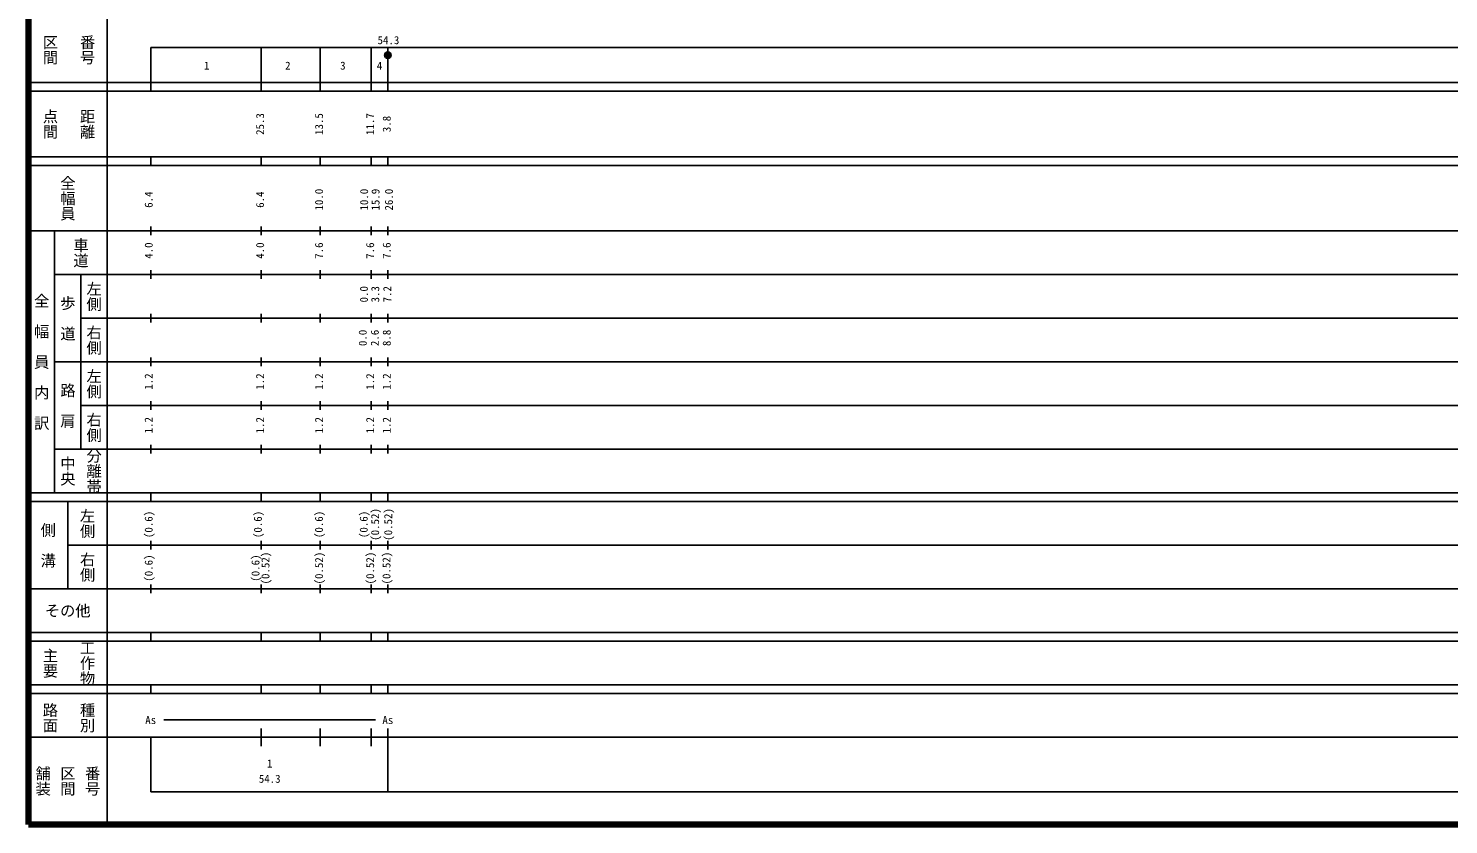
# Model space of a CAD drawing. Units: millimetres on the paper, enlarged 1000 times. Extents: x 40000 to 680000, y 20000 to 380000.
# Drawn here: x 40000 to 365183, y 20000 to 202409 of the extents above; entities that cross this region are included whole.
import ezdxf
from ezdxf.enums import TextEntityAlignment as Align

# ---------------------------------------------------------------- set-up
doc = ezdxf.new("R2010")
doc.units = ezdxf.units.MM
doc.header["$LTSCALE"] = 1000
doc.header["$PDMODE"] = 32
doc.header["$PDSIZE"] = 500
doc.layers.add('M-TTL', color=2, linetype='Continuous', lineweight=140)
doc.layers.add('M-TTL-BAND', color=7, linetype='Continuous', lineweight=25)
doc.styles.add('@ＭＳ ゴシック', font='')
doc.styles.add('ＭＳ ゴシック', font='')
doc.styles.get('@ＭＳ ゴシック').set_extended_font_data('@MS Gothic')
doc.styles.get('ＭＳ ゴシック').set_extended_font_data('MS Gothic')

msp = doc.modelspace()

# ---------------------------------------------------------------- linework, layer by layer
at = {"layer": 'M-TTL'}
for p, q in [((40000, 380000), (40000, 20000)), ((40000, 20000), (680000, 20000))]:
    msp.add_line(p, q, dxfattribs=at)
at = {"layer": 'M-TTL-BAND'}
for p, q in [((58000, 370000), (58000, 20000)), ((68000, 198000), (579000, 198000)), ((68000, 198000), (68000, 188000)), ((93300, 188000), (93300, 198000)), ((106800, 188000), (106800, 198000)), ((118500, 188000), (118500, 198000)), ((122300, 188000), (122300, 198000)), ((40000, 190000), (579000, 190000)), ((40000, 188000), (579000, 188000)), ((40000, 173000), (579000, 173000)), ((68000, 171000), (68000, 173000)), ((93300, 171000), (93300, 173000)), ((106800, 171000), (106800, 173000)), ((118500, 171000), (118500, 173000)), ((122300, 171000), (122300, 173000)), ((40000, 171000), (579000, 171000)), ((68000, 155000), (68000, 157000)), ((93300, 155000), (93300, 157000)), ((106800, 155000), (106800, 157000)), ((118500, 155000), (118500, 157000)), ((122300, 155000), (122300, 157000)), ((40000, 156000), (579000, 156000)), ((46000, 96000), (46000, 156000)), ((68000, 145000), (68000, 147000)), ((93300, 145000), (93300, 147000)), ((106800, 145000), (106800, 147000)), ((118500, 145000), (118500, 147000)), ((122300, 145000), (122300, 147000)), ((46000, 146000), (579000, 146000)), ((52000, 146000), (52000, 106000)), ((68000, 135000), (68000, 137000)), ((93300, 135000), (93300, 137000)), ((106800, 135000), (106800, 137000)), ((118500, 135000), (118500, 137000)), ((122300, 135000), (122300, 137000)), ((52000, 136000), (579000, 136000)), ((68000, 125000), (68000, 127000)), ((93300, 125000), (93300, 127000)), ((106800, 125000), (106800, 127000)), ((118500, 125000), (118500, 127000)), ((122300, 125000), (122300, 127000)), ((46000, 126000), (579000, 126000)), ((52000, 116000), (579000, 116000)), ((68000, 115000), (68000, 117000)), ((93300, 115000), (93300, 117000)), ((106800, 115000), (106800, 117000)), ((118500, 115000), (118500, 117000)), ((122300, 115000), (122300, 117000)), ((46000, 106000), (579000, 106000)), ((68000, 105000), (68000, 107000)), ((93300, 105000), (93300, 107000)), ((106800, 105000), (106800, 107000)), ((118500, 105000), (118500, 107000)), ((122300, 105000), (122300, 107000)), ((40000, 96000), (579000, 96000)), ((68000, 94000), (68000, 96000)), ((93300, 94000), (93300, 96000)), ((106800, 94000), (106800, 96000)), ((118500, 94000), (118500, 96000)), ((122300, 94000), (122300, 96000)), ((40000, 94000), (579000, 94000)), ((49000, 94000), (49000, 74000)), ((68000, 83000), (68000, 85000)), ((93300, 83000), (93300, 85000)), ((106800, 83000), (106800, 85000)), ((118500, 83000), (118500, 85000)), ((122300, 83000), (122300, 85000)), ((49000, 84000), (579000, 84000)), ((68000, 73000), (68000, 75000)), ((93300, 73000), (93300, 75000)), ((106800, 73000), (106800, 75000)), ((118500, 73000), (118500, 75000)), ((122300, 73000), (122300, 75000)), ((40000, 74000), (579000, 74000)), ((40000, 64000), (579000, 64000)), ((40000, 62000), (579000, 62000)), ((68000, 62000), (68000, 64000)), ((93300, 62000), (93300, 64000)), ((106800, 62000), (106800, 64000)), ((118500, 62000), (118500, 64000)), ((122300, 62000), (122300, 64000)), ((40000, 52000), (579000, 52000)), ((40000, 50000), (579000, 50000)), ((68000, 50000), (68000, 52000)), ((93300, 50000), (93300, 52000)), ((106800, 50000), (106800, 52000)), ((118500, 50000), (118500, 52000)), ((122300, 50000), (122300, 52000)), ((71000, 44000), (119500, 44000)), ((40000, 40000), (579000, 40000)), ((68000, 40000), (68000, 27500)), ((93300, 38000), (93300, 42000)), ((106800, 38000), (106800, 42000)), ((118500, 38000), (118500, 42000)), ((122300, 27500), (122300, 42000)), ((68000, 27500), (579000, 27500))]:
    msp.add_line(p, q, dxfattribs=at)
for radius in [750, 600, 450, 300, 150, 20]:
    msp.add_circle((122300, 196280), radius, dxfattribs=at)
msp.add_point((122300, 196280), dxfattribs=at)

# ---------------------------------------------------------------- texts
at = {"layer": 'M-TTL-BAND', "style": '@ＭＳ ゴシック'}
for s, p in [('区間', (45000, 197500)), ('番号', (53500, 197500)), ('点間', (45000, 180500)), ('距離', (53500, 180500)), ('全幅員', (49000, 163500)), ('車道', (52000, 151000)), ('左側', (55000, 141000)), ('全\u3000幅\u3000員\u3000内\u3000訳', (43000, 126000)), ('歩\u3000道', (49000, 136000)), ('右側', (55000, 131000)), ('左側', (55000, 121000)), ('路\u3000肩', (49000, 116000)), ('右側', (55000, 111000)), ('中央', (49000, 101000)), ('分離帯', (55000, 101000)), ('左側', (53500, 89000)), ('側\u3000溝', (44500, 84000)), ('右側', (53500, 79000)), ('主要', (45000, 57000)), ('工作物', (53500, 57000)), ('路面', (45000, 44500)), ('種別', (53500, 44500)), ('舗装', (43333, 30000)), ('区間', (49000, 30000)), ('番号', (54667, 30000))]:
    msp.add_text(s, height=2566, rotation=270, dxfattribs=at).set_placement(p, align=Align.MIDDLE_CENTER)
at = {"layer": 'M-TTL-BAND', "style": 'ＭＳ ゴシック'}
for s, p in [('54.3', (122437, 198242)), ('1', (80818, 192405)), ('2', (99394, 192405)), ('3', (112006, 192405)), ('4', (120397, 192405)), ('As', (68000, 42500)), ('As', (122300, 42500)), ('1', (95250, 32523)), ('54.3', (95250, 29033))]:
    msp.add_text(s, height=1833, dxfattribs=at).set_placement(p, align=Align.BOTTOM_CENTER)
for s, p in [('25.3', (94507, 180500)), ('13.5', (108007, 180500)), ('11.7', (119707, 180500)), ('3.8', (123507, 180500)), ('6.4', (69000, 163174)), ('6.4', (94507, 163174)), ('10.0', (108007, 163174)), ('10.0', (118335, 163174)), ('15.9', (120944, 163174)), ('26.0', (124008, 163174)), ('4.0', (69000, 151500)), ('4.0', (94507, 151500)), ('7.6', (108007, 151500)), ('7.6', (119707, 151500)), ('7.6', (123507, 151500)), ('0.0', (118282, 141500)), ('3.3', (120880, 141500)), ('7.2', (123633, 141500)), ('0.0', (118011, 131500)), ('2.6', (120773, 131500)), ('8.8', (123507, 131500)), ('1.2', (69000, 121500)), ('1.2', (94507, 121500)), ('1.2', (108007, 121500)), ('1.2', (119707, 121500)), ('1.2', (123507, 121500)), ('1.2', (69000, 111500)), ('1.2', (94507, 111500)), ('1.2', (108007, 111500)), ('1.2', (119707, 111500)), ('1.2', (123507, 111500)), ('(0.6)', (69000, 88764)), ('(0.6)', (94000, 88764)), ('(0.6)', (107993, 88764)), ('(0.6)', (118235, 88764)), ('(0.52)', (120846, 88764)), ('(0.52)', (123844, 88764)), ('(0.6)', (69000, 78764)), ('(0.6)', (93454, 78764)), ('(0.52)', (95740, 78764)), ('(0.52)', (108007, 78764)), ('(0.52)', (119707, 78764)), ('(0.52)', (123453, 78764))]:
    msp.add_text(s, height=1833, rotation=90, dxfattribs=at).set_placement(p, align=Align.BOTTOM_CENTER)
msp.add_text('その他', height=2566, dxfattribs=at).set_placement((49000, 69000), align=Align.MIDDLE_CENTER)

doc.saveas('drawing.dxf')
